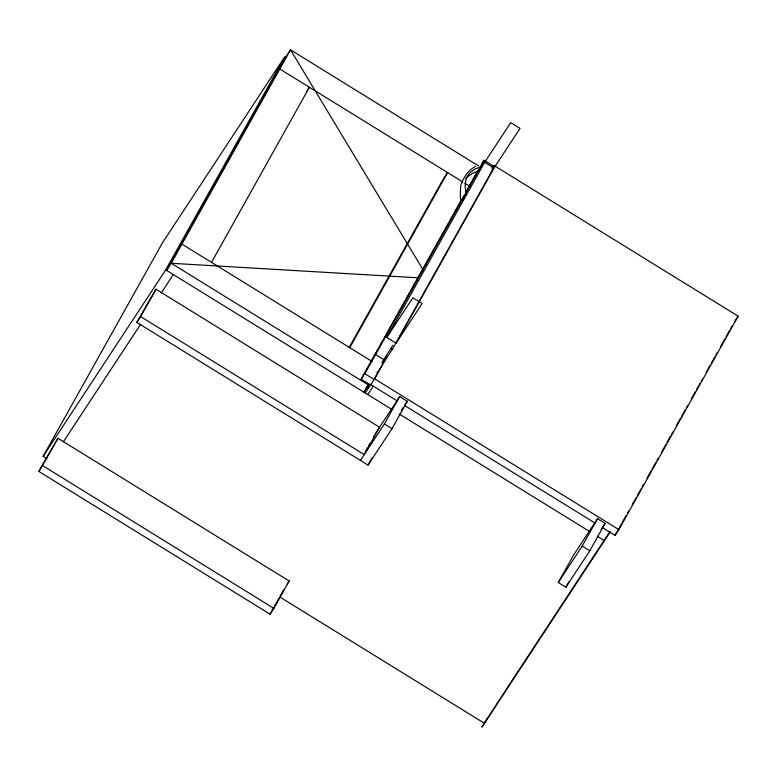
<?xml version="1.0" encoding="UTF-8"?>
<svg xmlns="http://www.w3.org/2000/svg" width="777" height="777" viewBox="0 0 777 777"><rect width="100%" height="100%" fill="white"/><g stroke="black" fill="none" stroke-linecap="round" stroke-linejoin="round"><path stroke-width="1.17" d="M43.123 456.342L162.403 242.91L284.994 56.42L165.715 269.852L43.123 456.342L46.921 458.692M38.85 471.454L57.964 438.286L289.17 581.002L273.873 608.362L270.056 614.17L38.85 471.454L57.964 438.286M375.738 433.051L399.699 396.591L407.313 401.291L392.016 428.651L368.045 465.112L136.839 322.397L155.954 289.229L379.555 427.243L364.258 454.603L140.656 316.589L155.954 289.229M211.519 262.383L309.392 87.267L306.73 91.317M349.203 347.416L442.948 179.672L447.61 172.581L349.737 347.698M370.522 384.936L361.227 379.195L461.616 199.572M465.744 192.181L477.554 171.047M464.627 195.144L361.227 379.195M465.812 193.036L484.11 160.276L493.414 166.016M479.788 168.094L482.663 163.724L480.914 166.861L475.203 168.968L470.668 172.144A42.793 26.952 33.3 0 0 465.549 181.294L465.132 187.004L466.151 193.259C459.013 209.275 460.275 195.571 460.683 186.082C462.946 178.05 468.084 170.299 475.592 166.336M386.781 337.451L484.654 162.335L510.742 122.649L520.036 128.39L493.949 168.075L396.076 343.191L386.781 337.451L412.869 297.766L422.164 303.506L396.076 343.191M368.677 383.76L363.957 392.22L368.619 385.12L171.231 263.277L290.511 49.845L478.651 165.977M381.895 362.47L392.929 345.202M383.576 362.538L374.135 379.448L364.831 373.708L464.607 194.881M365.219 392.997L374.553 378.807L386.956 356.614M492.064 168.541L493.842 165.375L738.15 316.171L618.871 529.603L615.054 535.411L602.68 527.777M383.158 363.257L392.424 349.155L426.66 287.898M427.845 285.79L493.356 168.56L492.094 167.774M270.056 614.17L273.591 607.857M274.767 605.749L278.885 598.377M280.06 596.28L283.586 589.966M365.734 450.942L367.502 447.785M368.677 445.677L369.852 443.57M373.378 437.257L374.553 435.159M360.441 460.411L384.411 423.951L399.699 396.591M368.045 465.112L372.164 457.74M558.255 582.507L573.552 555.147L597.523 518.686L605.128 523.387L589.83 550.747L565.87 587.208L558.255 582.507L582.226 546.056L597.523 518.686M487.169 718.356L484.411 723.28L280.186 597.222M565.87 587.208L568.803 581.944M615.054 535.411L621.542 523.785M622.727 521.668L626.272 515.336M627.447 513.218L628.632 511.111M632.177 504.768L636.305 497.367M637.49 495.26L641.035 488.918M642.21 486.8L643.395 484.693M646.94 478.35L651.068 470.959M652.253 468.842L655.798 462.5M656.973 460.392L658.158 458.275M661.703 451.942L665.831 444.541M667.016 442.424L670.561 436.091M671.736 433.974L672.921 431.866M676.466 425.524L680.594 418.123M681.779 416.016L685.324 409.673M686.499 407.566L687.684 405.448M691.229 399.106L695.357 391.715M696.542 389.598L700.087 383.255M701.262 381.148L702.447 379.03M705.992 372.698L710.12 365.297M711.305 363.18L714.85 356.847M716.025 354.73L717.21 352.622M720.755 346.28L724.883 338.879M726.068 336.771L729.613 330.429M730.788 328.321L731.973 326.204M465.792 192.783L477.612 171.814M481.75 164.471L484.11 160.276L481.711 163.937M377.748 371.833L377.369 372.426M136.839 322.397L140.656 316.589M63.384 441.783L140.676 324.213M161.334 292.793L173.32 274.553M480.914 166.861L477.942 171.377L472.241 173.485L467.696 176.661A42.793 26.952 33.3 0 0 465.899 178.613M463.189 197.785L466.151 193.259M491.375 171.581L493.356 168.56M367.977 388.073L370.425 384.343M367.764 394.561L373.271 386.179M287.257 583.906L289.17 581.002M401.32 410.402L403.312 407.362M404.642 405.341L407.313 401.291M734.964 321.008L738.15 316.171M601.136 529.467L605.128 523.387M510.508 682.847L481.866 727.155L609.974 532.274M511.684 681.06L529.098 654.574M529.613 653.787L547.018 627.311M547.523 626.544L610.071 531.39M418.609 277.836L171.231 263.277L166.56 270.377L285.839 56.944L290.511 49.845L423.251 270.095M484.654 162.335L493.949 168.075M279.807 68.998L462.917 182.022M464.957 183.285L470.056 186.431M391.161 348.378L392.424 349.155M375.534 354.555L383.906 359.722M181.935 244.124L372.125 361.519M374.553 378.807L618.871 529.603M370.736 384.605L397.552 401.155M404.759 405.604L595.541 523.368M366.394 387.101L368.453 388.364M165.715 269.852L392.035 409.547M399.252 414.005L590.025 531.759M597.241 536.208L604.467 540.666M384.411 423.951L392.016 428.651M582.226 546.056L589.83 550.747M42.667 465.646L273.873 608.362M377.282 372.329L377.612 371.872L377.282 372.329"/></g></svg>
